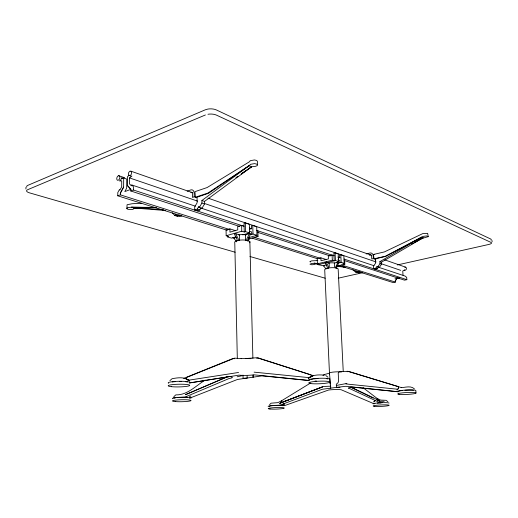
<?xml version="1.0" encoding="UTF-8"?>
<svg xmlns="http://www.w3.org/2000/svg" width="518" height="518" viewBox="0 0 518 518"><rect width="100%" height="100%" fill="white"/><g stroke="black" fill="none" stroke-linecap="round" stroke-linejoin="round"><path stroke-width="0.78" d="M129.306 175.207L127.583 176.528L127.512 185.645L130.756 189.245L130.75 190.98L133.391 190.002L133.411 186.7L131.773 184.971L131.3 185.813L129.487 183.884L129.526 177.914L131.922 176.081L130.504 176.211M139.769 208.119L134.143 208.035L133.482 209.045L132.084 209.537L128.011 209.317L126.884 208.696L127.065 204.746L132.058 203.749L141.531 203.198M117.761 195.804L120.331 194.846L120.344 193.13L123.614 187.121L123.692 178.043L121.445 178.05L120.823 179.94L119.412 180.924L121.743 180.924L121.685 186.849L119.865 190.119L119.418 189.633L117.793 192.554L117.761 195.804L227.337 230.329M274.967 405.497L279.765 405.244L322.293 389.264L336.409 387.393L336.337 384.188L338.047 382.75L338.597 380.911L338.228 373.174L339.245 371.814L347.733 371.283L398.62 386.693L398.297 388.513L397.002 389.963L398.018 389.07M25.906 188.966L25.965 187.309M398.297 388.513L398.62 386.693M126.884 208.696L127.046 208.003L128.445 207.511L131.494 207.219L154.921 207.42M336.486 266.899L337.153 265.546M247.999 240.98L247.954 239.329L250.595 234.026L249.456 233.657L246.808 238.973L246.853 240.624M338.222 262.076L335.793 266.705L335.865 268.162L336.745 268.434L336.674 266.977L339.102 262.361L338.222 262.076L334.375 262.995L334.57 266.99M123.614 187.121L120.344 193.13M177.519 216.356L174.877 215.527L175.537 214.394L176.884 215.786L179.532 216.615L181.902 215.844M246.995 169.917L251.644 166.764L255.167 166.414L256.967 165.779L257.504 164.879L256.565 164.051L254.493 163.61L250.285 164.374L249.767 165.281L208.508 193.318L197.054 197.203L197.118 202.771L194.703 206.876L194.736 209.945L197.196 209.136L198.569 206.811L199.89 207.252M373.912 265.682L199.281 207.517L201.936 203.03L201.903 200.498L249.08 165.695L251.644 166.764L204.532 201.405L204.565 203.924L201.916 208.391M194.736 209.945L197.371 210.807L199.831 210.01L201.204 207.686M247.857 241.2L249.773 238.099L248.355 237.652M280.16 403.062L322.397 386.965L280.16 403.062L279.714 403.762L281.19 402.415L281.611 400.764L310.56 383.003M185.781 378.911L186.804 377.331L234.596 358.145L241.168 358.631M397.17 278.114L395.292 280.898L395.363 282.09L393.097 282.563L338.487 265.352M352.926 269.813L355.426 272.028L356.002 271.173L357.303 272.332L358.883 272.824L361.059 272.339L359.479 271.84L357.303 272.332M357.582 271.672L357.006 272.526L355.426 272.028M395.292 280.898L397.481 277.629M415.365 241.938C419.217 238.804 423.841 237.969 428.224 236.655L426.482 235.93L423.044 236.402L385.703 256.391L375.31 258.819L375.569 263.17L373.484 266.252L373.627 268.654L375.867 268.149L377.052 266.401L378.088 266.744M377.052 266.401L377.732 266.984L380.011 263.623L379.895 261.648L421.613 237.199L423.096 237.814L381.442 262.179L379.895 261.648M373.627 268.654L375.187 269.166L377.421 268.661L378.606 266.919L379.286 267.502L381.565 264.148L381.442 262.179M269.561 404.649L271.108 403.179L277.901 402.628L281.611 400.764L281.19 402.415L280.4 403.082L323.42 386.467L330.646 386.188L330.73 388.105L330.173 388.545M169.885 380.626L172.08 378.716C177.907 377.622 184.958 376.599 189.724 381.008L186.441 379.26M118.538 175.647L117.392 176.515L116.744 178.186L116.938 179.772L117.871 180.413L119.282 179.429L119.904 177.532L119.554 176.062L118.538 175.647L124.644 177.719M235.955 177.668L237.917 176.301M241.187 174.035L251.644 166.764M241.679 173.524L245.668 170.817M205.283 380.057C195.778 385.67 187.548 395.234 175.842 394.871L173.957 396.529L173.97 398.2M249.08 165.695L207.854 193.084L195.396 197.216L194.917 191.673L207.09 187.561L249.67 161.635L250.188 160.722L254.39 159.952L256.462 160.392L257.401 161.234L257.504 164.879M322.973 375.388L324.346 374.54L329.467 373.18A6.948 0.932 -2.5 0 1 333.495 372.053A6.948 0.932 -2.5 0 1 341.466 371.93M411.745 243.978L413.163 243.207M414.581 242.437L423.096 237.814M404.804 269.949L402.751 271.037L403.023 275.168M421.613 237.199L385.314 256.255L374.054 258.838L373.413 254.48L384.421 251.91L422.837 233.573L427.641 233.34L428.224 236.655M183.702 378.418L233.275 358.365L234.725 358.754M189.465 396.626L190.909 395.998M226.334 377.253L185.463 394.677L227.221 376.826M205.406 114.97L27.687 189.692A6.663 2.182 4.2 0 0 29.474 192.851L235.166 252.221M308.734 377.596L312.14 376.236L310.483 374.741L256.98 357.731L245.318 358.566L247.474 358.598M190.928 397.669L237.477 379.461L262.114 375.848L309.227 380.6M315.844 263.753L317.456 263.863L315.844 263.753L314.834 264.394L311.875 264.789L309.965 264.206L311.752 263.455L314.225 263.254L317.456 263.461L314.225 263.254L318.253 264.038M131.041 189.277L124.825 191.595L126.683 188.125L126.748 179.079L123.692 178.043M284.447 405.646L328.645 390.002A9.084 1.03 -2.4 0 1 341.077 389.711L374.184 403.839A6.902 0.66 -2.7 0 1 374.915 403.47M187.179 191.187L190.747 189.938A4.811 3.199 -72.3 0 1 194.185 193.311L194.218 196.814L196.808 197.701M194.218 196.814L192.456 197.416L192.418 193.907A2.305 1.535 -72.3 0 0 190.799 192.282M310.127 379.733L308.268 380.354L253.891 374.825A10.962 1.496 -1.7 0 1 238.973 375.136L189.743 382.931M176.884 215.786L179.254 215.009M245.318 222.928L244.03 223.316L244.243 232.006L245.538 231.63L249.572 232.925L249.352 224.275L245.318 222.928L245.538 231.63M235.716 230.73L229.908 228.878L226.062 230.024L226.172 235.755L228.658 236.519L227.408 236.881L231.475 238.131L236.001 236.83M244.101 226.204L241.628 225.395L237.691 226.567L237.768 229.875L229.973 232.168L229.908 228.878M248.685 237.639L256.954 235.295L256.714 226.729L252.771 225.414L251.483 225.79L251.56 228.652L249.598 229.221M226.172 235.755L241.77 231.216L244.243 232.006M239.478 240.449L239.348 234.822L235.69 233.676L234.421 234.045L237.017 239.355L237.056 241.006M282.634 404.681L284.395 404.17L283.67 403.373L284.395 404.17M242.787 234.881L249.572 232.925M236.48 237.38L233.851 238.131L236.642 241.848M249.456 233.657L245.415 234.816L245.558 240.436M248.284 233.301L251.709 234.395L252.998 234.026L256.954 235.295M248.75 239.044L258.048 236.422L257.886 230.73L256.701 230.342M337.865 259.829L339.84 260.47L339.95 262.645L337.322 261.804L338.545 261.512L338.17 253.865L335.075 252.829L333.845 253.134L334.22 260.813L332.323 260.204L317.424 263.798L317.197 258.728L320.882 257.822L325.913 259.427M333.968 255.691L332.07 255.07L328.315 255.996L328.457 258.916L321.011 260.729L320.882 257.822M344.574 259.168L344.833 264.206L343 263.623L344.224 263.332L343.835 255.75L340.799 254.739L339.568 255.037L339.698 257.569L338.202 257.932M399.773 390.954L397.105 391.608L345.83 386.292L336.409 387.393L339.996 387.309M326.308 262.14L325.09 262.438L327.201 267.035L327.266 268.492L328.483 268.207L328.418 266.751L326.308 262.14L329.118 263.027L329.306 267.023M318.071 263.163L318.143 264.679L335.45 260.515L338.545 261.512M366.174 253.93L369.904 253.037A3.697 2.998 -69.9 0 1 373.206 255.86L373.361 258.599L375.932 259.486M256.656 358.268L258.152 357.906L313.455 375.686M326.353 264.912L323.336 265.63L326.087 268.984M336.797 262.911L339.102 262.361M338.519 262.989L341.181 262.354L344.224 263.332M336.279 266.22L344.833 264.206M373.361 258.599L371.756 258.974L371.594 256.229A1.774 1.437 -69.9 0 0 369.328 255.244M237.153 376.806L243.201 375.433M338.267 278.179L362.684 272.708M397.345 264.944L488.707 244.477A5.07 1.34 -5.9 0 0 491.077 242.45L216.479 115.132A7.776 3.393 0.6 0 0 207.971 114.258M395.014 278.794L399.482 277.849M347.112 371.736L348.627 371.419L401.437 387.619M377.732 266.984L405.134 276.088L406.688 277.402L406.844 279.681L404.532 280.167L344.101 260.476M336.318 385.457L346.911 383.443M401.243 387.671C405.549 387.386 411.033 385.424 414.491 388.96M189.316 382.938L229.701 376.528A10.716 1.425 -1.4 0 1 229.17 378.496L184.874 397.151L179.513 397.442M186.344 379.195L188.701 380.199L238.578 372.468M188.701 380.199L189.038 380.147L186.435 379.157M384.162 401.295L379.901 401.269L376.858 399.818M130.95 171.186L129.785 171.225L128.723 172.462L128.341 174.236L128.969 175.68L130.387 175.55L131.365 174.152L131.591 172.377L130.95 171.186L192.677 192.754M382.116 402.745L379.985 402.732L349.805 388.63A9.292 1.075 -2.6 0 1 352.085 387.075L398.238 391.828M317.858 260.56L311.642 260.865L309.855 261.629L310.405 262.024M165.339 210.496L134.143 208.035L131.494 207.219L156.43 207.582M404.234 270.169L405.497 270.189L406.3 269.302L406.416 268.091L405.775 267.223L384.699 259.855M248.918 358.618L251.075 358.65A7.958 1.224 -1.6 0 0 241.116 358.67M134.143 208.035L139.75 208.152M404.733 267.159L405.775 267.223M324.443 375.09C318.861 374.76 312.652 374.449 308.197 378.464L312.14 376.236L309.026 377.635L254.118 372.151M131.494 207.219L163.494 209.719M345.914 383.948L397.604 389.232M314.225 263.254L318.162 263.727M337.069 265.993L344.159 266.841M336.732 266.258L345.571 267.32M249.916 256.481L325.207 278.211M318.143 264.679L324.223 265.902M232.724 237.768L234.104 238.196M317.424 263.798L319.341 264.387M179.914 215.223L181.235 215.637M252.039 238.112L317.644 258.786M120.331 194.846L229.021 229.325M254.461 237.393L320.001 258.178M341.589 265.028L395.363 282.09M255.665 235.664L258.048 236.422M249.592 231.268L251.644 231.934L251.709 234.395M130.75 190.98L239.717 226.476M257.375 232.226L330.283 255.976M133.391 190.002L243.305 226.049M249.456 228.062L251.761 228.82M256.371 230.335L334.019 255.795M337.865 257.058L340.171 257.815M344.01 259.071L406.844 279.681M197.196 209.136L199.831 210.01M375.867 268.149L377.421 268.661M131.773 184.971L195.364 206.17M121.445 178.05L122.967 178.568M129.526 177.914L197.675 201.146M204.571 203.496L376.139 261.972M381.501 263.798L400.647 270.325M201.936 203.03L204.565 203.924M380.011 263.623L381.565 264.148M201.903 200.498L204.532 201.405M207.919 198.083L371.743 255.329M350.835 387.056L379.241 400.608M350.803 387.302L373.238 398.083M379.901 401.269L377.829 400.032L377.104 398.426L363.105 387.723M387.872 401.696L386.117 400.33L380.639 400.09L377.104 398.426L378.308 400.518M325.751 375.472L328.011 377.253M358.016 272.054L358.883 272.824M198.569 206.811L199.281 207.517M172.306 212.866L174.877 215.527M130.756 189.245L127.512 185.645M235.69 233.676L238.293 238.992L238.332 240.643M329.467 373.18L330.646 386.188M491.983 240.488L492.1 241.796M416.019 393.013L415.85 390.54A9.149 0.991 -2.9 0 0 406.546 390.028A9.149 0.991 -2.9 0 0 397.578 391.498M375.563 258.948L375.647 260.308M340.799 254.739L341.181 262.354M343.246 371.6L338.15 268.939A6.76 1.729 -2.9 0 0 330.717 267.735A6.76 1.729 -2.9 0 0 324.721 269.93L329.539 374.715M335.075 252.829L335.45 260.515M332.07 255.07L332.323 260.204M329.713 378.561L329.966 383.935M252.771 225.414L252.998 234.026M249.864 241.634L252.894 358.365M253.328 375.142L253.108 377.298L253.049 375.11M247.112 376.003L247.164 378.166L243.071 378.25L243 375.09M241.628 225.395L241.77 231.216M237.315 358.475L234.784 242.832A7.712 2.247 -1.1 0 1 242.702 239.964A7.712 2.247 -1.1 0 1 249.624 242.793M373.795 254.409A3.678 2.991 -69.8 0 1 374.773 254.357M172.876 398.718A9.253 1.01 -1.3 0 1 181.553 397.222A9.253 1.01 -1.3 0 1 190.695 398.29M174.404 398.051A7.99 0.874 -1.3 0 1 175.952 397.759M177.959 397.546A7.99 0.874 -1.3 0 1 180.879 397.384M184.473 397.351A7.99 0.874 -1.3 0 1 187.322 397.487M189.439 397.83A7.99 0.874 -1.3 0 1 189.478 398.284M168.641 383.255A10.787 1.373 -1.1 0 1 178.71 381.293A10.787 1.373 -1.1 0 1 189.407 382.808M172.183 381.98A9.318 1.185 -1.1 0 1 175.576 381.624M179.837 381.468A9.318 1.185 -1.1 0 1 181.209 381.475M185.457 381.695A9.318 1.185 -1.1 0 1 187.535 382.044M316.479 381.028A10.489 1.334 -2.3 0 1 315.035 381.021M308.715 380.218A10.489 1.334 -2.3 0 1 317.845 378.354A10.489 1.334 -2.3 0 1 329.526 379.072M311.26 379.37A9.059 1.153 -2.3 0 1 312.736 379.066M313.623 378.936A9.059 1.153 -2.3 0 1 318 378.535M326.385 378.658A9.059 1.153 -2.3 0 1 327.797 378.962M238.714 235.01A5.128 1.528 -1.1 0 1 245.992 234.997M400.31 390.837A7.906 0.855 -2.9 0 1 402.603 390.488M404.914 390.268A7.906 0.855 -2.9 0 1 413.5 390.235M268.22 406.539A8.074 0.79 -2 0 1 274.786 405.393A8.074 0.79 -2 0 1 284.123 405.73M269.302 406.481A6.974 0.68 -2 0 1 276.424 405.439M280.206 405.432A6.974 0.68 -2 0 1 283.035 405.782M373.096 403.898A7.997 0.764 -2.7 0 1 380.691 402.739A7.997 0.764 -2.7 0 1 389.05 403.088M377.311 403.108A6.902 0.66 -2.7 0 1 380.73 402.842M328.509 263.17A4.5 1.178 -2.9 0 1 334.816 263.138M490.973 240.067A5.063 1.36 -6 0 0 490.766 239.044L216.388 109.952A7.77 3.432 0.6 0 0 207.893 109.065L205.335 109.784L27.842 185.353A6.656 2.214 4.3 0 0 26.819 186.953M374.339 401.146L373.776 401.942L375.66 400.272L374.339 401.146M175.272 401.579A9.259 0.984 -1.3 0 0 190.721 400.783A9.259 0.984 -1.3 0 0 179.273 399.838A9.259 0.984 -1.3 0 0 175.272 401.579M171.426 386.674A10.794 1.34 -1.1 0 0 189.433 385.703A10.794 1.34 -1.1 0 0 176.068 384.337A10.794 1.34 -1.1 0 0 171.426 386.674M310.768 383.579A10.496 1.301 -2.3 0 0 328.826 382.621A10.496 1.301 -2.3 0 0 318.084 381.229A10.496 1.301 -2.3 0 0 310.768 383.579M269.982 409.032A8.081 0.771 -2 0 0 283.78 408.346A8.081 0.771 -2 0 0 274.928 407.621A8.081 0.771 -2 0 0 269.982 409.032M374.436 406.365A8.003 0.745 -2.6 0 0 388.273 405.685A8.003 0.745 -2.6 0 0 380.892 404.927A8.003 0.745 -2.6 0 0 374.436 406.365M398.99 394.366A9.156 0.965 -2.9 0 0 414.827 393.557A9.156 0.965 -2.9 0 0 406.805 392.521A9.156 0.965 -2.9 0 0 398.99 394.366"/></g></svg>
